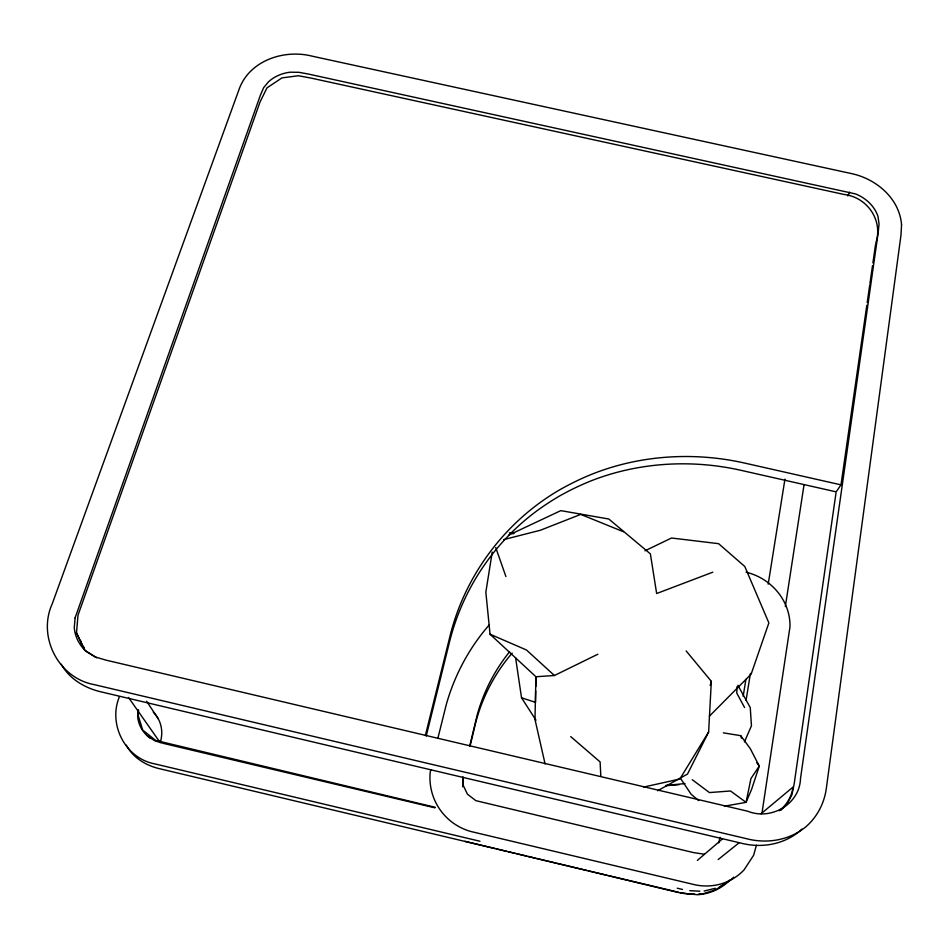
<?xml version="1.0" encoding="UTF-8"?>
<svg xmlns="http://www.w3.org/2000/svg" width="949" height="949" viewBox="0 0 949 949"><rect width="100%" height="100%" fill="white"/><g stroke="black" fill="none" stroke-linecap="round" stroke-linejoin="round"><path stroke-width="1.42" d="M462.732 786.84L462.804 777.053M535.699 690.967L535.533 702.355L521.535 697.788L515.604 657.811M535.77 686.696L535.912 676.744L490.052 634.217L485.841 592.152L492.234 552.128M737.053 686.613L736.768 693.09L744.574 707.527M463.207 777.278L462.875 784.633L467.466 794.218L475.864 800.659L693.505 852.582L704.348 854.23M657.633 790.766L687.515 774.052L708.63 731.999L711.335 681.346L686.163 650.943M138.091 709.757L137.641 716.542A34.437 31.851 -33.5 0 0 148.258 736.685L155.067 740.896L163.714 743.47L434.903 807.836M84.354 647.799L82.48 645.522L76.501 632.924L77.996 615.201L260.05 101.982L266.966 87.877L281.936 77.901L298.342 75.742L311.272 78.138L844.112 194.474C867.54 197.262 883.483 220.749 875.725 243.288M835.998 492.97L794.183 783.838L791.941 794.716L787.421 803.281L780.98 810.268M426.22 736.021L449.435 642.236A257.76 241.188 39.7 0 1 459.162 611.975C475.105 571.725 502.46 536.102 537.383 510.491A304.119 283.099 43.8 0 1 560.171 495.639L568.119 491.357A304.475 283.787 44.1 0 1 592.852 480.158C640.148 462.044 692.758 459.221 742.011 470.55L836.164 491.855L840.992 484.856L866.817 305.281M867.208 302.553L869.759 284.842M869.948 283.478L872.511 265.661M872.902 262.909L875.536 244.617M762.094 812.391L789.959 627.004A53.749 49.253 33.2 0 0 746.092 572.223M785.333 606.577L803.957 485.283M768.192 584.181L784.942 479.15M743.162 696.317L745.914 679.377M746.068 700.315L750.41 673.422M138.673 710.267L137.83 714.36L142.741 730.101L155.648 740.41L435.14 807.267M430.763 769.746L430.182 772.522A55.588 55.172 48.6 0 0 470.787 831.478L695.403 884.883A58.031 54.307 53.7 0 0 744.111 869.83L753.672 855.168L756.389 845.274M469.957 744.989L477.181 714.965A191.437 181.496 46.8 0 1 509.601 651.738M469.992 746.448L475.876 721.928A188.768 179.147 47.5 0 1 512.175 653.102M718.749 842.878L720.042 837.35M437.999 737.788L446.338 704.348A225.471 213.703 46.7 0 1 489.091 625.071M425.377 735.463L449.814 636.886C464.808 575.058 505.995 520.301 561.345 488.889A308.816 287.44 43.7 0 1 585.948 476.683C635.794 455.176 692.462 451.178 745.25 463.207L840.992 484.856M119.396 696.768C107.889 724.17 125.114 758.251 154.64 763.838L479.98 841.253M710.172 685.475L711.335 681.346M744.443 741.904L751.454 725.783L750.256 707.551L737.859 685.261M847.825 195.945L849.628 192.173M708.63 731.999L679.828 779.022L643.73 787.053M709.342 716.21L751.134 674.17L768.868 622.912L744.787 566.482L718.595 543.67L671.512 538.012L644.952 550.823M697.373 860.399L722.474 838.88M761.086 813.732L793.056 787.053A40.89 37.77 47.7 0 1 779.141 810.766M718.168 859.557L739.235 842.665M719.437 887.007L730.505 880.079A57.07 53.512 54.7 0 0 733.696 877.149M545.094 763.981L534.975 719.413L535.912 676.744L554.418 675.51L597.858 654.217M508.569 535.2L560.8 510.633L608.807 519.02L650.385 553.872L656.649 593.528L712.818 572.176M715.297 888.3L704.146 891.016M503.705 539.601L540.349 530.254L580.729 514.394L623.446 531.748M724.407 806.199L746.056 802.356L751.572 789.426L759.283 766.068L750.196 748.5L740.73 735.677L723.328 732.853M665.984 785.428L684.988 783.566M665.854 785.689L678.855 784.728M699.852 891.182L689.769 890.672M694.573 894.112L690.338 894.278L680.279 892.582M698.796 893.946L703.031 893.78L715.309 889.925L726.234 883.092A56.311 52.836 55.3 0 0 729.39 880.197M511.048 532.579L513.884 533.231M509.388 532.78L513.658 533.765M677.206 888.193L682.485 889.45M495.176 848.608L158.08 768.358C145.15 765.036 132.575 757.219 126.324 745.119M496.6 848.952L506.612 851.336M508.047 851.68L515.2 853.376M516.624 853.72L526.648 856.105M528.083 856.449L535.248 858.157M536.671 858.489L546.707 860.885M548.142 861.217L555.307 862.926M556.743 863.27L566.79 865.666M568.226 865.998L586.885 870.447M588.321 870.791L607.028 875.239M608.463 875.583L646.34 884.598M647.609 884.907L678.832 892.333M464.939 841.324L681.429 893.234L697.74 894.729A55.896 52.432 55.3 0 0 729.271 880.719M490.052 634.217L526.47 649.994L554.418 675.51M96.691 657.787L84.793 650.373L76.501 632.924M692.248 779.71L709.437 792.569L730.528 790.991L746.056 802.356L750.944 778.548L759.283 766.068L756.756 762.676M147.38 735.878L150.571 738.429M698.678 800.612L691.002 794.076L680.48 778.287M570.705 736.59L600.1 761.917L600.824 776.27M128.506 697.468L160.203 742.628A33.82 30.985 -36.3 0 0 153.287 712.141M146.644 701.275L158.269 718.808M521.535 697.788L535.983 720.208M61.305 664.241C69.052 678.488 84.093 687.574 99.526 691.501L740.671 843.032C760.564 848.311 782.522 844.918 798.761 831.893A69.123 63.868 47.8 0 0 801.905 829.046M495.769 547.632L505.912 576.565M740.73 735.677L741.466 738.215M83.263 647.942A41.649 37.723 -27.9 0 1 80.582 640.551M901.55 224.818L900.981 235.138L826.413 787.765A70.273 64.829 47.2 0 1 805.262 827.303C788.761 840.541 766.448 843.981 746.234 838.619L94.319 684.644C58.541 678.203 37.225 636.826 52.219 603.837L239.445 88.376C250.121 60.238 284.486 49.099 312.043 56.145L851.514 173.596C876.188 178.815 899.569 198.495 901.55 224.818M75.101 617.858L74.271 627.633A42.337 38.268 -27.5 0 0 86.964 651.88L95.28 656.981L105.897 660.113L747.587 811.193C770.896 820.695 799.71 804.372 800.517 778.512L878.228 232.327L879.035 223.928L877.979 216.419A35.754 29.395 19.9 0 0 855.488 193.904L308.378 74.046L298.935 72.314L290.287 72.195A35.066 28.636 -1.9 0 0 268.425 81.899L263.608 87.723L260.37 95.256L75.101 617.858"/></g></svg>
